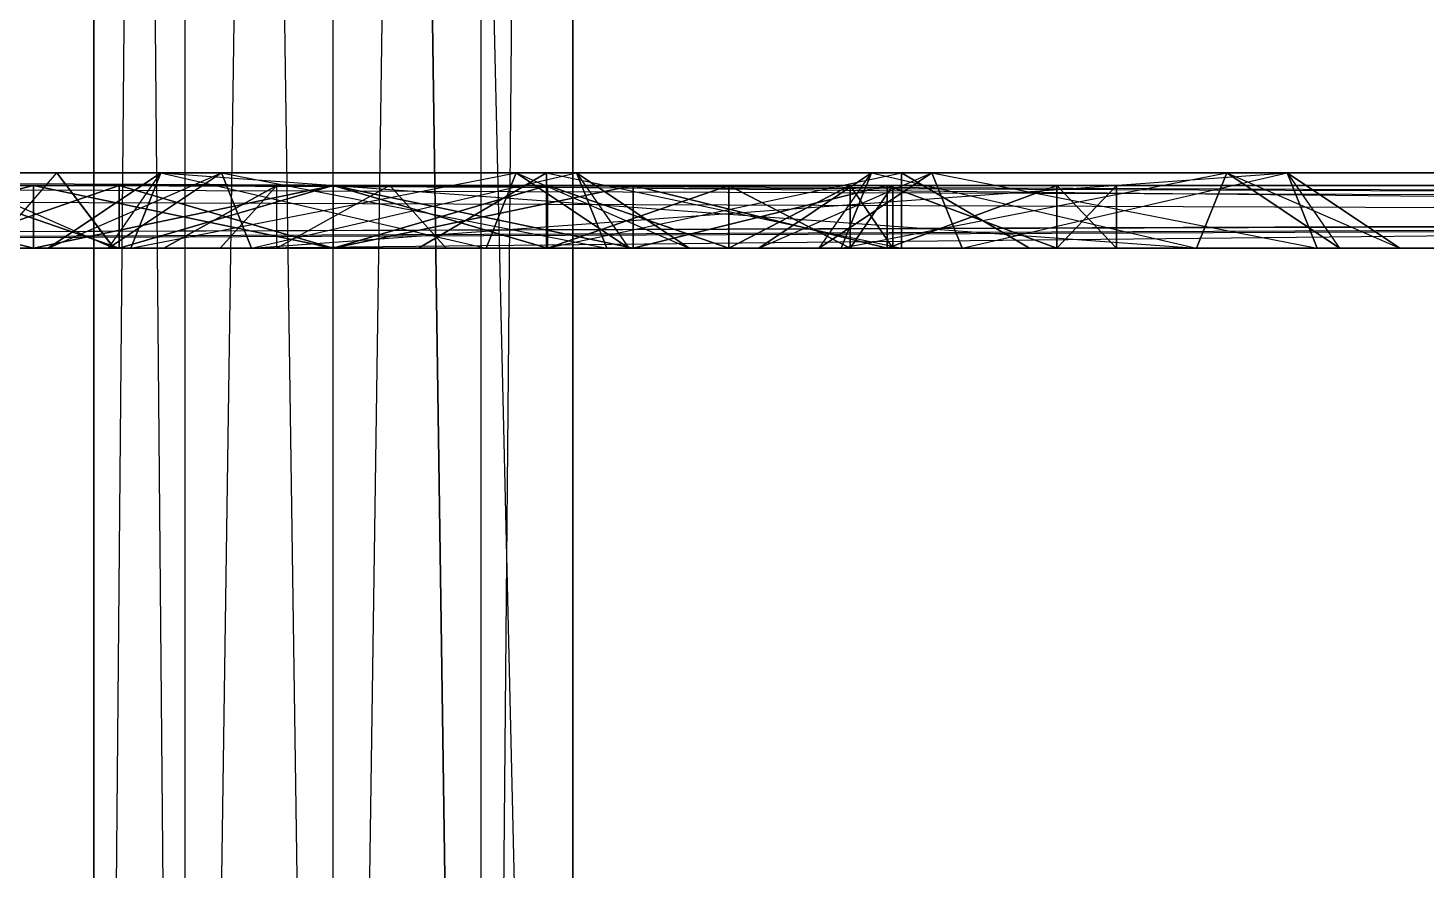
# Model space of a CAD drawing. Extents: x -14.5 to 19.3, y -2 to 15.6.
# Drawn here: x -8.371 to -7.26, y 0.006 to 0.675 of the extents above; entities that cross this region are included whole.
import ezdxf

# ---------------------------------------------------------------- set-up
doc = ezdxf.new("R2010")
doc.units = 0
doc.layers.add('UB3D', color=1, linetype='CONTINUOUS')

msp = doc.modelspace()

# ---------------------------------------------------------------- linework, layer by layer
at = {"layer": 'UB3D', "color": 254}
for points in [[(-8.2456, -2, 6.2578), (-8.2456, 6.15, 6.2578), (-8.3182, -2, 6.1578)], [(-8.2456, 6.15, 6.2578), (-8.3182, -2, 6.1578), (-8.3182, 6.15, 6.1578)], [(-8.3182, -2, 6.1578), (-8.3182, 6.15, 6.1578), (-8.3182, -2, 6.0342)], [(-8.3182, 6.15, 6.1578), (-8.3182, -2, 6.0342), (-8.3182, 6.15, 6.0342)], [(-8.3182, -2, 6.0342), (-8.3182, 6.15, 6.0342), (-8.2456, -2, 5.9342)], [(-8.3182, 6.15, 6.0342), (-8.2456, -2, 5.9342), (-8.2456, 6.15, 5.9342)], [(-8.128, -2, 6.296), (-8.128, 6.15, 6.296), (-8.2456, -2, 6.2578)], [(-8.128, 6.15, 6.296), (-8.2456, -2, 6.2578), (-8.2456, 6.15, 6.2578)], [(-8.2456, -2, 5.9342), (-8.2456, 6.15, 5.9342), (-8.128, -2, 5.896)], [(-8.2456, 6.15, 5.9342), (-8.128, -2, 5.896), (-8.128, 6.15, 5.896)], [(-8.128, -2, 5.896), (-8.128, 6.15, 5.896), (-8.0104, -2, 5.9342)], [(-8.128, 6.15, 5.896), (-8.0104, -2, 5.9342), (-8.128, 6.15, 5.9342)], [(-8.0104, -2, 5.9342), (-8.128, 6.15, 5.9342), (-7.9378, -2, 6.0342)], [(-8.128, 6.15, 5.9342), (-7.9378, -2, 6.0342), (-7.9378, 6.15, 6.0342)], [(-8.0104, -2, 6.2578), (-8.0104, 6.15, 6.2578), (-8.128, -2, 6.296)], [(-8.0104, 6.15, 6.2578), (-8.128, -2, 6.296), (-8.128, 6.15, 6.296)], [(-7.9378, -2, 6.1578), (-7.9378, 6.15, 6.1578), (-8.0104, -2, 6.2578)], [(-7.9378, 6.15, 6.1578), (-8.0104, -2, 6.2578), (-8.0104, 6.15, 6.2578)], [(-7.9378, -2, 6.0342), (-7.9378, 6.15, 6.0342), (-7.9378, -2, 6.1578)], [(-7.9378, 6.15, 6.0342), (-7.9378, -2, 6.1578), (-7.9378, 6.15, 6.1578)]]:
    msp.add_3dface(points, dxfattribs=at)
at = {"layer": 'UB3D', "color": 2}
for points in [[(-12.573002, 0.56, 1.4732), (-12.573002, 0.5, 1.4224), (6.053666, 0.56, 1.4732)], [(-12.573002, 0.5, 1.4224), (6.053666, 0.56, 1.4732), (6.053666, 0.5, 1.4224)], [(-12.573002, 0.5, 1.6256), (-12.573002, 0.56, 1.5748), (6.053666, 0.5, 1.6256)], [(-12.573002, 0.56, 1.5748), (6.053666, 0.5, 1.6256), (6.053666, 0.56, 1.5748)], [(-12.573002, 0.56, 1.4732), (-12.573002, 0.56, 1.5748), (6.053666, 0.56, 1.4732)], [(-12.573002, 0.56, 1.5748), (6.053666, 0.56, 1.4732), (6.053666, 0.56, 1.5748)], [(-12.573002, 0.56, -13.7668), (-12.573002, 0.5, -13.8176), (6.053664, 0.56, -13.7668)], [(-12.573002, 0.5, -13.8176), (6.053664, 0.56, -13.7668), (6.053664, 0.5, -13.8176)], [(-12.573002, 0.5, -13.6144), (-12.573002, 0.56, -13.6652), (6.053664, 0.5, -13.6144)], [(-12.573002, 0.56, -13.6652), (6.053664, 0.5, -13.6144), (6.053664, 0.56, -13.6652)], [(-12.573002, 0.56, -13.7668), (-12.573002, 0.56, -13.6652), (6.053664, 0.56, -13.7668)], [(-12.573002, 0.56, -13.6652), (6.053664, 0.56, -13.7668), (6.053664, 0.56, -13.6652)], [(-10.879668, 0.56, -1.0668), (-10.879668, 0.5, -1.1176), (4.360332, 0.56, -1.0668)], [(-10.879668, 0.5, -1.1176), (4.360332, 0.56, -1.0668), (4.360332, 0.5, -1.1176)], [(-10.879668, 0.5, -0.9144), (-10.879668, 0.56, -0.9652), (4.360332, 0.5, -0.9144)], [(-10.879668, 0.56, -0.9652), (4.360332, 0.5, -0.9144), (4.360332, 0.56, -0.9652)], [(-10.879668, 0.56, -1.0668), (-10.879668, 0.56, -0.9652), (4.360332, 0.56, -1.0668)], [(-10.879668, 0.56, -0.9652), (4.360332, 0.56, -1.0668), (4.360332, 0.56, -0.9652)], [(-10.879668, 0.56, -11.2268), (-10.879668, 0.5, -11.2776), (4.360332, 0.56, -11.2268)], [(-10.879668, 0.5, -11.2776), (4.360332, 0.56, -11.2268), (4.360332, 0.5, -11.2776)], [(-10.879668, 0.5, -11.0744), (-10.879668, 0.56, -11.1252), (4.360332, 0.5, -11.0744)], [(-10.879668, 0.56, -11.1252), (4.360332, 0.5, -11.0744), (4.360332, 0.56, -11.1252)], [(-10.879668, 0.56, -11.2268), (-10.879668, 0.56, -11.1252), (4.360332, 0.56, -11.2268)], [(-10.879668, 0.56, -11.1252), (4.360332, 0.56, -11.2268), (4.360332, 0.56, -11.1252)], [(-10.456336, 0.56, -1.490133), (-10.456336, 0.5, -1.540933), (3.936998, 0.56, -1.490133)], [(-10.456336, 0.5, -1.540933), (3.936998, 0.56, -1.490133), (3.936998, 0.5, -1.540933)], [(-10.456336, 0.5, -1.337733), (-10.456336, 0.56, -1.388533), (3.936998, 0.5, -1.337733)], [(-10.456336, 0.56, -1.388533), (3.936998, 0.5, -1.337733), (3.936998, 0.56, -1.388533)], [(-10.456336, 0.56, -1.490133), (-10.456336, 0.56, -1.388533), (3.936998, 0.56, -1.490133)], [(-10.456336, 0.56, -1.388533), (3.936998, 0.56, -1.490133), (3.936998, 0.56, -1.388533)], [(-10.456336, 0.56, -10.803467), (-10.456336, 0.5, -10.854267), (3.936998, 0.56, -10.803467)], [(-10.456336, 0.5, -10.854267), (3.936998, 0.56, -10.803467), (3.936998, 0.5, -10.854267)], [(-10.456336, 0.5, -10.651067), (-10.456336, 0.56, -10.701867), (3.936998, 0.5, -10.651067)], [(-10.456336, 0.56, -10.701867), (3.936998, 0.5, -10.651067), (3.936998, 0.56, -10.701867)], [(-10.456336, 0.56, -10.803467), (-10.456336, 0.56, -10.701867), (3.936998, 0.56, -10.803467)], [(-10.456336, 0.56, -10.701867), (3.936998, 0.56, -10.803467), (3.936998, 0.56, -10.701867)], [(-8.444991, 0.56, 4.831757), (-8.536017, 0.56, 4.876883), (-8.347487, 0.56, 5.028437)], [(-8.536017, 0.56, 4.876883), (-8.347487, 0.56, 5.028437), (-8.438513, 0.56, 5.073563)], [(-8.444991, 0.56, 4.831757), (-8.399477, 0.5, 4.809194), (-8.347487, 0.56, 5.028437)], [(-8.347487, 0.56, 5.028437), (-8.438513, 0.56, 5.073563), (-8.302361, 0.5, 5.119464)], [(-8.438513, 0.56, 5.073563), (-8.302361, 0.5, 5.119464), (-8.393387, 0.5, 5.16459)], [(-8.399477, 0.5, 4.809194), (-8.347487, 0.56, 5.028437), (-8.301973, 0.5, 5.005874)], [(-8.354435, 0.5, 2.001588), (-8.288866, 0.5, 2.094344), (-8.264877, 0.56, 2.049565)], [(-8.306459, 0.5, 1.91203), (-8.354435, 0.5, 2.001588), (-8.216901, 0.56, 1.960007)], [(-8.354435, 0.5, 2.001588), (-8.216901, 0.56, 1.960007), (-8.264877, 0.56, 2.049565)], [(-8.354434, 0.5, 2.455158), (-8.288866, 0.5, 2.547914), (-8.264877, 0.56, 2.503135)], [(-8.306458, 0.5, 2.365602), (-8.354434, 0.5, 2.455158), (-8.216901, 0.56, 2.413579)], [(-8.354434, 0.5, 2.455158), (-8.216901, 0.56, 2.413579), (-8.264877, 0.56, 2.503135)], [(-8.354434, 0.5, 2.007985), (-8.264877, 0.56, 1.960008), (-8.288866, 0.5, 1.915229)], [(-8.354434, 0.5, 2.007985), (-8.306458, 0.5, 2.097541), (-8.264877, 0.56, 1.960008)], [(-8.347487, 0.56, 5.028437), (-8.301973, 0.5, 5.005874), (-8.302361, 0.5, 5.119464)], [(-8.306459, 0.5, 1.91203), (-8.216901, 0.56, 1.960007), (-8.192912, 0.5, 1.915228)], [(-8.306458, 0.5, 2.365602), (-8.216901, 0.56, 2.413579), (-8.192912, 0.5, 2.3688)], [(-8.306458, 0.5, 2.097541), (-8.192912, 0.5, 2.094343), (-8.216901, 0.56, 2.049564)], [(-8.306458, 0.5, 2.097541), (-8.264877, 0.56, 1.960008), (-8.216901, 0.56, 2.049564)], [(-8.288866, 0.5, 2.547914), (-8.264877, 0.56, 2.503135), (-8.006644, 0.5, 2.699105)], [(-8.288866, 0.5, 2.094344), (-8.264877, 0.56, 2.049565), (-7.4422, 0.5, 2.547915)], [(-8.264877, 0.56, 1.960008), (-8.288866, 0.5, 1.915229), (-7.982655, 0.56, 1.808818)], [(-8.288866, 0.5, 1.915229), (-7.982655, 0.56, 1.808818), (-8.006644, 0.5, 1.764039)], [(-8.264877, 0.56, 2.503135), (-8.006644, 0.5, 2.699105), (-7.982655, 0.56, 2.654326)], [(-8.216901, 0.56, 2.413579), (-8.264877, 0.56, 2.503135), (-7.934679, 0.56, 2.56477)], [(-8.264877, 0.56, 2.503135), (-7.934679, 0.56, 2.56477), (-7.982655, 0.56, 2.654326)], [(-8.264877, 0.56, 2.049565), (-7.4422, 0.5, 2.547915), (-7.418211, 0.56, 2.503136)], [(-8.216901, 0.56, 1.960007), (-8.264877, 0.56, 2.049565), (-7.370235, 0.56, 2.413578)], [(-8.264877, 0.56, 2.049565), (-7.370235, 0.56, 2.413578), (-7.418211, 0.56, 2.503136)], [(-8.264877, 0.56, 1.960008), (-8.216901, 0.56, 2.049564), (-7.982655, 0.56, 1.808818)], [(-8.216901, 0.56, 2.413579), (-8.192912, 0.5, 2.3688), (-7.934679, 0.56, 2.56477)], [(-8.216901, 0.56, 1.960007), (-8.192912, 0.5, 1.915228), (-7.370235, 0.56, 2.413578)], [(-8.192912, 0.5, 2.094343), (-8.216901, 0.56, 2.049564), (-7.91069, 0.5, 1.943153)], [(-8.216901, 0.56, 2.049564), (-7.91069, 0.5, 1.943153), (-7.934679, 0.56, 1.898374)], [(-8.216901, 0.56, 2.049564), (-7.982655, 0.56, 1.808818), (-7.934679, 0.56, 1.898374)], [(-8.192912, 0.5, 2.3688), (-7.934679, 0.56, 2.56477), (-7.91069, 0.5, 2.519991)], [(-8.192912, 0.5, 1.915228), (-7.370235, 0.56, 2.413578), (-7.346246, 0.5, 2.368799)], [(-8.060267, 0.5, 2.558748), (-7.958667, 0.56, 2.558748), (-7.958667, 0.5, 2.507948)], [(-8.060267, 0.5, 2.660348), (-7.958667, 0.5, 2.711148), (-7.958667, 0.56, 2.660348)], [(-8.060267, 0.5, 2.558748), (-8.060267, 0.5, 2.660348), (-7.958667, 0.56, 2.558748)], [(-8.060267, 0.5, 2.660348), (-7.958667, 0.56, 2.558748), (-7.958667, 0.56, 2.660348)], [(-8.060267, 0.5, 1.802796), (-7.958667, 0.56, 1.802796), (-7.958667, 0.5, 1.751996)], [(-8.060267, 0.5, 1.904396), (-7.958667, 0.5, 1.955196), (-7.958667, 0.56, 1.904396)], [(-8.060267, 0.5, 1.802796), (-8.060267, 0.5, 1.904396), (-7.958667, 0.56, 1.802796)], [(-8.060267, 0.5, 1.904396), (-7.958667, 0.56, 1.802796), (-7.958667, 0.56, 1.904396)], [(-8.006644, 0.5, 2.699105), (-7.982655, 0.56, 2.654326), (-7.893098, 0.5, 2.702303)], [(-7.982655, 0.56, 1.808818), (-8.006644, 0.5, 1.764039), (-7.893098, 0.5, 1.760841)], [(-7.934679, 0.56, 2.56477), (-7.982655, 0.56, 2.654326), (-7.845122, 0.5, 2.612747)], [(-7.982655, 0.56, 2.654326), (-7.845122, 0.5, 2.612747), (-7.893098, 0.5, 2.702303)], [(-7.982655, 0.56, 1.808818), (-7.934679, 0.56, 1.898374), (-7.893098, 0.5, 1.760841)], [(-7.958667, 0.56, 2.558748), (-7.958667, 0.5, 2.507948), (-7.676445, 0.56, 2.558748)], [(-7.958667, 0.5, 2.507948), (-7.676445, 0.56, 2.558748), (-7.676445, 0.5, 2.507948)], [(-7.958667, 0.5, 2.711148), (-7.958667, 0.56, 2.660348), (-7.676445, 0.5, 2.711148)], [(-7.958667, 0.56, 2.660348), (-7.676445, 0.5, 2.711148), (-7.676445, 0.56, 2.660348)], [(-7.958667, 0.56, 2.558748), (-7.958667, 0.56, 2.660348), (-7.676445, 0.56, 2.558748)], [(-7.958667, 0.56, 2.660348), (-7.676445, 0.56, 2.558748), (-7.676445, 0.56, 2.660348)], [(-7.958667, 0.56, 1.802796), (-7.958667, 0.5, 1.751996), (-7.676445, 0.56, 1.802796)], [(-7.958667, 0.5, 1.751996), (-7.676445, 0.56, 1.802796), (-7.676445, 0.5, 1.751996)], [(-7.958667, 0.5, 1.955196), (-7.958667, 0.56, 1.904396), (-7.676445, 0.5, 1.955196)], [(-7.958667, 0.56, 1.904396), (-7.676445, 0.5, 1.955196), (-7.676445, 0.56, 1.904396)], [(-7.958667, 0.56, 1.802796), (-7.958667, 0.56, 1.904396), (-7.676445, 0.56, 1.802796)], [(-7.958667, 0.56, 1.904396), (-7.676445, 0.56, 1.802796), (-7.676445, 0.56, 1.904396)], [(-7.934679, 0.56, 2.56477), (-7.91069, 0.5, 2.519991), (-7.845122, 0.5, 2.612747)], [(-7.91069, 0.5, 1.943153), (-7.934679, 0.56, 1.898374), (-7.845122, 0.5, 1.850397)], [(-7.934679, 0.56, 1.898374), (-7.893098, 0.5, 1.760841), (-7.845122, 0.5, 1.850397)], [(-7.78999, 0.5, 2.612747), (-7.700433, 0.56, 2.56477), (-7.724422, 0.5, 2.519991)], [(-7.78999, 0.5, 2.612747), (-7.742014, 0.5, 2.702303), (-7.700433, 0.56, 2.56477)], [(-7.78999, 0.5, 1.850397), (-7.724422, 0.5, 1.943153), (-7.700433, 0.56, 1.898374)], [(-7.742014, 0.5, 1.760841), (-7.78999, 0.5, 1.850397), (-7.652457, 0.56, 1.808818)], [(-7.78999, 0.5, 1.850397), (-7.652457, 0.56, 1.808818), (-7.700433, 0.56, 1.898374)], [(-7.742014, 0.5, 2.702303), (-7.628468, 0.5, 2.699105), (-7.652457, 0.56, 2.654326)], [(-7.742014, 0.5, 2.702303), (-7.700433, 0.56, 2.56477), (-7.652457, 0.56, 2.654326)], [(-7.742014, 0.5, 1.760841), (-7.652457, 0.56, 1.808818), (-7.628468, 0.5, 1.764039)], [(-7.700433, 0.56, 2.56477), (-7.724422, 0.5, 2.519991), (-7.418211, 0.56, 2.413579)], [(-7.724422, 0.5, 2.519991), (-7.418211, 0.56, 2.413579), (-7.4422, 0.5, 2.3688)], [(-7.724422, 0.5, 1.943153), (-7.700433, 0.56, 1.898374), (-7.4422, 0.5, 2.094343)], [(-7.700433, 0.56, 2.56477), (-7.652457, 0.56, 2.654326), (-7.418211, 0.56, 2.413579)], [(-7.700433, 0.56, 1.898374), (-7.4422, 0.5, 2.094343), (-7.418211, 0.56, 2.049564)], [(-7.652457, 0.56, 1.808818), (-7.700433, 0.56, 1.898374), (-7.370235, 0.56, 1.960008)], [(-7.700433, 0.56, 1.898374), (-7.370235, 0.56, 1.960008), (-7.418211, 0.56, 2.049564)], [(-7.676445, 0.56, 2.558748), (-7.676445, 0.5, 2.507948), (-7.574845, 0.5, 2.558748)], [(-7.676445, 0.5, 2.711148), (-7.676445, 0.56, 2.660348), (-7.574845, 0.5, 2.660348)], [(-7.676445, 0.56, 2.558748), (-7.676445, 0.56, 2.660348), (-7.574845, 0.5, 2.558748)], [(-7.676445, 0.56, 2.660348), (-7.574845, 0.5, 2.558748), (-7.574845, 0.5, 2.660348)], [(-7.676445, 0.56, 1.802796), (-7.676445, 0.5, 1.751996), (-7.574845, 0.5, 1.802796)], [(-7.676445, 0.5, 1.955196), (-7.676445, 0.56, 1.904396), (-7.574845, 0.5, 1.904396)], [(-7.676445, 0.56, 1.802796), (-7.676445, 0.56, 1.904396), (-7.574845, 0.5, 1.802796)], [(-7.676445, 0.56, 1.904396), (-7.574845, 0.5, 1.802796), (-7.574845, 0.5, 1.904396)], [(-7.628468, 0.5, 2.699105), (-7.652457, 0.56, 2.654326), (-7.346246, 0.5, 2.547914)], [(-7.652457, 0.56, 2.654326), (-7.346246, 0.5, 2.547914), (-7.370235, 0.56, 2.503135)], [(-7.652457, 0.56, 2.654326), (-7.418211, 0.56, 2.413579), (-7.370235, 0.56, 2.503135)], [(-7.652457, 0.56, 1.808818), (-7.628468, 0.5, 1.764039), (-7.370235, 0.56, 1.960008)], [(-7.628468, 0.5, 1.764039), (-7.370235, 0.56, 1.960008), (-7.346246, 0.5, 1.915229)], [(-7.418211, 0.56, 2.413579), (-7.4422, 0.5, 2.3688), (-7.328654, 0.5, 2.365602)], [(-7.4422, 0.5, 2.547915), (-7.418211, 0.56, 2.503136), (-7.328653, 0.5, 2.551113)], [(-7.4422, 0.5, 2.094343), (-7.418211, 0.56, 2.049564), (-7.328654, 0.5, 2.097541)], [(-7.418211, 0.56, 2.413579), (-7.370235, 0.56, 2.503135), (-7.328654, 0.5, 2.365602)], [(-7.370235, 0.56, 2.413578), (-7.418211, 0.56, 2.503136), (-7.280677, 0.5, 2.461555)], [(-7.418211, 0.56, 2.503136), (-7.280677, 0.5, 2.461555), (-7.328653, 0.5, 2.551113)], [(-7.370235, 0.56, 1.960008), (-7.418211, 0.56, 2.049564), (-7.280678, 0.5, 2.007985)], [(-7.418211, 0.56, 2.049564), (-7.280678, 0.5, 2.007985), (-7.328654, 0.5, 2.097541)], [(-7.346246, 0.5, 2.547914), (-7.370235, 0.56, 2.503135), (-7.280678, 0.5, 2.455158)], [(-7.370235, 0.56, 2.503135), (-7.328654, 0.5, 2.365602), (-7.280678, 0.5, 2.455158)], [(-7.370235, 0.56, 2.413578), (-7.346246, 0.5, 2.368799), (-7.280677, 0.5, 2.461555)], [(-7.370235, 0.56, 1.960008), (-7.346246, 0.5, 1.915229), (-7.280678, 0.5, 2.007985)]]:
    msp.add_3dface(points, dxfattribs=at)
at = {"layer": 'UB3D', "color": 253}
for points in [[(-11.938001, 0.55, 7.3025), (-11.938001, 0.5, 7.239), (1.397, 0.55, 7.3025)], [(-11.938001, 0.5, 7.239), (1.397, 0.55, 7.3025), (1.397, 0.5, 7.239)], [(-11.938001, 0.5, 7.493), (-11.938001, 0.55, 7.4295), (1.397, 0.5, 7.493)], [(-11.938001, 0.55, 7.4295), (1.397, 0.5, 7.493), (1.397, 0.55, 7.4295)], [(-11.938001, 0.55, 7.3025), (-11.938001, 0.55, 7.4295), (1.397, 0.55, 7.3025)], [(-11.938001, 0.55, 7.4295), (1.397, 0.55, 7.3025), (1.397, 0.55, 7.4295)], [(-8.609044, 0.55, 5.701217), (-8.337536, 0.55, 5.703986), (-8.645424, 0.55, 5.750269)], [(-8.337536, 0.55, 5.703986), (-8.645424, 0.55, 5.750269), (-8.374951, 0.55, 5.726412)], [(-8.374951, 0.55, 6.465588), (-8.337536, 0.55, 6.488014), (-8.609044, 0.55, 6.490783)], [(-8.337536, 0.55, 6.488014), (-8.609044, 0.55, 6.490783), (-8.298103, 0.55, 6.506664)], [(-8.609044, 0.55, 6.490783), (-8.298103, 0.55, 6.506664), (-8.568033, 0.55, 6.536033)], [(-8.257032, 0.55, 5.67064), (-8.298103, 0.55, 5.685336), (-8.609044, 0.55, 5.701217)], [(-8.298103, 0.55, 5.685336), (-8.609044, 0.55, 5.701217), (-8.337536, 0.55, 5.703986)], [(-8.568033, 0.55, 5.655967), (-8.214718, 0.55, 5.660041), (-8.609044, 0.55, 5.701217)], [(-8.214718, 0.55, 5.660041), (-8.609044, 0.55, 5.701217), (-8.257032, 0.55, 5.67064)], [(-8.257032, 0.55, 6.52136), (-8.214718, 0.55, 6.531959), (-8.568033, 0.55, 6.536033)], [(-8.214718, 0.55, 6.531959), (-8.568033, 0.55, 6.536033), (-8.171569, 0.55, 6.53836)], [(-8.568033, 0.55, 6.536033), (-8.171569, 0.55, 6.53836), (-8.522783, 0.55, 6.577044)], [(-8.298103, 0.55, 6.506664), (-8.568033, 0.55, 6.536033), (-8.257032, 0.55, 6.52136)], [(-8.128, 0.55, 5.6515), (-8.171569, 0.55, 5.65364), (-8.568033, 0.55, 5.655967)], [(-8.171569, 0.55, 5.65364), (-8.568033, 0.55, 5.655967), (-8.214718, 0.55, 5.660041)], [(-8.522783, 0.55, 5.614956), (-8.128, 0.55, 5.6515), (-8.568033, 0.55, 5.655967)], [(-8.366143, 0.5, 6.67093), (-8.568032, 0.5, 6.536032), (-8.366143, 0.55, 6.67093)], [(-8.568032, 0.5, 6.536032), (-8.366143, 0.55, 6.67093), (-8.568032, 0.55, 6.536032)], [(-8.366143, 0.55, 6.67093), (-8.568032, 0.55, 6.536032), (-8.366143, 0.5, 6.67093)], [(-8.568032, 0.55, 6.536032), (-8.366143, 0.5, 6.67093), (-8.568032, 0.5, 6.536032)], [(-8.568032, 0.5, 5.655967), (-8.366143, 0.5, 5.521069), (-8.568032, 0.55, 5.655967)], [(-8.366143, 0.5, 5.521069), (-8.568032, 0.55, 5.655967), (-8.366143, 0.55, 5.521069)], [(-8.568032, 0.55, 5.655967), (-8.366143, 0.55, 5.521069), (-8.568032, 0.5, 5.655967)], [(-8.366143, 0.55, 5.521069), (-8.568032, 0.5, 5.655967), (-8.366143, 0.5, 5.521069)], [(-8.473731, 0.55, 6.613424), (-7.782269, 0.55, 6.613424), (-8.522783, 0.55, 6.577044)], [(-7.782269, 0.55, 6.613424), (-8.522783, 0.55, 6.577044), (-7.733217, 0.55, 6.577044)], [(-8.522783, 0.55, 6.577044), (-7.733217, 0.55, 6.577044), (-8.128, 0.55, 6.5405)], [(-8.171569, 0.55, 6.53836), (-8.522783, 0.55, 6.577044), (-8.128, 0.55, 6.5405)], [(-8.522783, 0.55, 5.614956), (-8.473731, 0.55, 5.578576), (-7.733217, 0.55, 5.614956)], [(-8.522783, 0.55, 5.614956), (-7.733217, 0.55, 5.614956), (-7.687967, 0.55, 5.655967)], [(-8.522783, 0.55, 5.614956), (-7.687967, 0.55, 5.655967), (-8.128, 0.55, 5.6515)], [(-8.42135, 0.55, 6.64482), (-7.83465, 0.55, 6.64482), (-8.473731, 0.55, 6.613424)], [(-7.83465, 0.55, 6.64482), (-8.473731, 0.55, 6.613424), (-7.782269, 0.55, 6.613424)], [(-8.42135, 0.55, 5.54718), (-7.782269, 0.55, 5.578576), (-8.473731, 0.55, 5.578576)], [(-7.782269, 0.55, 5.578576), (-8.473731, 0.55, 5.578576), (-7.733217, 0.55, 5.614956)], [(-8.298102, 0.5, 6.506664), (-8.442308, 0.5, 6.410308), (-8.298102, 0.55, 6.506664)], [(-8.442308, 0.5, 6.410308), (-8.298102, 0.55, 6.506664), (-8.442308, 0.55, 6.410308)], [(-8.298102, 0.55, 6.506664), (-8.442308, 0.55, 6.410308), (-8.298102, 0.5, 6.506664)], [(-8.442308, 0.55, 6.410308), (-8.298102, 0.5, 6.506664), (-8.442308, 0.5, 6.410308)], [(-8.442308, 0.5, 5.781691), (-8.298102, 0.5, 5.685335), (-8.442308, 0.55, 5.781691)], [(-8.298102, 0.5, 5.685335), (-8.442308, 0.55, 5.781691), (-8.298102, 0.55, 5.685335)], [(-8.442308, 0.55, 5.781691), (-8.298102, 0.55, 5.685335), (-8.442308, 0.5, 5.781691)], [(-8.298102, 0.55, 5.685335), (-8.442308, 0.5, 5.781691), (-8.298102, 0.5, 5.685335)], [(-8.366144, 0.55, 6.67093), (-7.889856, 0.55, 6.67093), (-8.42135, 0.55, 6.64482)], [(-7.889856, 0.55, 6.67093), (-8.42135, 0.55, 6.64482), (-7.83465, 0.55, 6.64482)], [(-8.366144, 0.55, 5.52107), (-7.83465, 0.55, 5.54718), (-8.42135, 0.55, 5.54718)], [(-7.83465, 0.55, 5.54718), (-8.42135, 0.55, 5.54718), (-7.782269, 0.55, 5.578576)], [(-8.308644, 0.55, 6.691504), (-7.947356, 0.55, 6.691504), (-8.366144, 0.55, 6.67093)], [(-7.947356, 0.55, 6.691504), (-8.366144, 0.55, 6.67093), (-7.889856, 0.55, 6.67093)], [(-8.308644, 0.55, 5.500496), (-7.889856, 0.55, 5.52107), (-8.366144, 0.55, 5.52107)], [(-7.889856, 0.55, 5.52107), (-8.366144, 0.55, 5.52107), (-7.83465, 0.55, 5.54718)], [(-8.128, 0.5, 6.7183), (-8.366143, 0.5, 6.67093), (-8.128, 0.55, 6.7183)], [(-8.366143, 0.5, 6.67093), (-8.128, 0.55, 6.7183), (-8.366143, 0.55, 6.67093)], [(-8.128, 0.55, 6.7183), (-8.366143, 0.55, 6.67093), (-8.128, 0.5, 6.7183)], [(-8.366143, 0.55, 6.67093), (-8.128, 0.5, 6.7183), (-8.366143, 0.5, 6.67093)], [(-8.366143, 0.5, 5.521069), (-8.128, 0.5, 5.4737), (-8.366143, 0.55, 5.521069)], [(-8.128, 0.5, 5.4737), (-8.366143, 0.55, 5.521069), (-8.128, 0.55, 5.4737)], [(-8.366143, 0.55, 5.521069), (-8.128, 0.55, 5.4737), (-8.366143, 0.5, 5.521069)], [(-8.128, 0.55, 5.4737), (-8.366143, 0.5, 5.521069), (-8.128, 0.5, 5.4737)], [(-8.249405, 0.55, 6.706343), (-8.006595, 0.55, 6.706343), (-8.308644, 0.55, 6.691504)], [(-8.006595, 0.55, 6.706343), (-8.308644, 0.55, 6.691504), (-7.947356, 0.55, 6.691504)], [(-8.249405, 0.55, 5.485657), (-7.947356, 0.55, 5.500496), (-8.308644, 0.55, 5.500496)], [(-7.947356, 0.55, 5.500496), (-8.308644, 0.55, 5.500496), (-7.889856, 0.55, 5.52107)], [(-8.128, 0.5, 6.5405), (-8.298102, 0.5, 6.506664), (-8.128, 0.55, 6.5405)], [(-8.298102, 0.5, 6.506664), (-8.128, 0.55, 6.5405), (-8.298102, 0.55, 6.506664)], [(-8.128, 0.55, 6.5405), (-8.298102, 0.55, 6.506664), (-8.128, 0.5, 6.5405)], [(-8.298102, 0.55, 6.506664), (-8.128, 0.5, 6.5405), (-8.298102, 0.5, 6.506664)], [(-8.298102, 0.5, 5.685335), (-8.128, 0.5, 5.6515), (-8.298102, 0.55, 5.685335)], [(-8.128, 0.5, 5.6515), (-8.298102, 0.55, 5.685335), (-8.128, 0.55, 5.6515)], [(-8.298102, 0.55, 5.685335), (-8.128, 0.55, 5.6515), (-8.298102, 0.5, 5.685335)], [(-8.128, 0.55, 5.6515), (-8.298102, 0.5, 5.685335), (-8.128, 0.5, 5.6515)], [(-8.262703, 0.5, 6.140901), (-8.172901, 0.55, 6.051099), (-8.217802, 0.5, 6.006198)], [(-8.262703, 0.5, 6.140901), (-8.172901, 0.5, 6.230703), (-8.172901, 0.55, 6.051099)], [(-8.188996, 0.55, 6.715303), (-8.067004, 0.55, 6.715303), (-8.249405, 0.55, 6.706343)], [(-8.067004, 0.55, 6.715303), (-8.249405, 0.55, 6.706343), (-8.006595, 0.55, 6.706343)], [(-8.188996, 0.55, 5.476697), (-8.006595, 0.55, 5.485657), (-8.249405, 0.55, 5.485657)], [(-8.006595, 0.55, 5.485657), (-8.249405, 0.55, 5.485657), (-7.947356, 0.55, 5.500496)], [(-8.172901, 0.55, 6.051099), (-8.217802, 0.5, 6.006198), (-3.346901, 0.55, 1.225099)], [(-8.217802, 0.5, 6.006198), (-3.346901, 0.55, 1.225099), (-3.391802, 0.5, 1.180198)], [(-8.128, 0.55, 6.7183), (-8.188996, 0.55, 6.715303), (-8.067004, 0.55, 6.715303)], [(-8.128, 0.55, 5.4737), (-8.067004, 0.55, 5.476697), (-8.188996, 0.55, 5.476697)], [(-8.067004, 0.55, 5.476697), (-8.188996, 0.55, 5.476697), (-8.006595, 0.55, 5.485657)], [(-8.172901, 0.5, 6.230703), (-8.038198, 0.5, 6.185802), (-8.083099, 0.55, 6.140901)], [(-8.172901, 0.5, 6.230703), (-8.172901, 0.55, 6.051099), (-8.083099, 0.55, 6.140901)], [(-8.172901, 0.55, 6.051099), (-8.083099, 0.55, 6.140901), (-3.346901, 0.55, 1.225099)], [(-7.889856, 0.5, 6.67093), (-8.128, 0.5, 6.7183), (-7.889856, 0.55, 6.67093)], [(-8.128, 0.5, 6.7183), (-7.889856, 0.55, 6.67093), (-8.128, 0.55, 6.7183)], [(-7.889856, 0.55, 6.67093), (-8.128, 0.55, 6.7183), (-7.889856, 0.5, 6.67093)], [(-8.128, 0.55, 6.7183), (-7.889856, 0.5, 6.67093), (-8.128, 0.5, 6.7183)], [(-8.128, 0.5, 5.4737), (-7.889856, 0.5, 5.521069), (-8.128, 0.55, 5.4737)], [(-7.889856, 0.5, 5.521069), (-8.128, 0.55, 5.4737), (-7.889856, 0.55, 5.521069)], [(-8.128, 0.55, 5.4737), (-7.889856, 0.55, 5.521069), (-8.128, 0.5, 5.4737)], [(-7.889856, 0.55, 5.521069), (-8.128, 0.5, 5.4737), (-7.889856, 0.5, 5.521069)], [(-7.957897, 0.5, 6.506664), (-8.128, 0.5, 6.5405), (-7.957897, 0.55, 6.506664)], [(-8.128, 0.5, 6.5405), (-7.957897, 0.55, 6.506664), (-8.128, 0.55, 6.5405)], [(-7.957897, 0.55, 6.506664), (-8.128, 0.55, 6.5405), (-7.957897, 0.5, 6.506664)], [(-8.128, 0.55, 6.5405), (-7.957897, 0.5, 6.506664), (-8.128, 0.5, 6.5405)], [(-8.128, 0.5, 5.6515), (-7.957897, 0.5, 5.685335), (-8.128, 0.55, 5.6515)], [(-7.957897, 0.5, 5.685335), (-8.128, 0.55, 5.6515), (-7.957897, 0.55, 5.685335)], [(-8.128, 0.55, 5.6515), (-7.957897, 0.55, 5.685335), (-8.128, 0.5, 5.6515)], [(-7.957897, 0.55, 5.685335), (-8.128, 0.5, 5.6515), (-7.957897, 0.5, 5.685335)], [(-7.733217, 0.55, 6.577044), (-8.128, 0.55, 6.5405), (-8.084431, 0.55, 6.53836)], [(-7.687967, 0.55, 5.655967), (-8.084431, 0.55, 5.65364), (-8.128, 0.55, 5.6515)], [(-7.687967, 0.55, 6.536033), (-7.733217, 0.55, 6.577044), (-8.084431, 0.55, 6.53836)], [(-7.687967, 0.55, 6.536033), (-8.084431, 0.55, 6.53836), (-8.041282, 0.55, 6.531959)], [(-8.041282, 0.55, 5.660041), (-7.687967, 0.55, 5.655967), (-8.084431, 0.55, 5.65364)], [(-8.038198, 0.5, 6.185802), (-8.083099, 0.55, 6.140901), (-3.212198, 0.5, 1.359802)], [(-8.083099, 0.55, 6.140901), (-3.212198, 0.5, 1.359802), (-3.257099, 0.55, 1.314901)], [(-8.083099, 0.55, 6.140901), (-3.346901, 0.55, 1.225099), (-3.257099, 0.55, 1.314901)], [(-7.687967, 0.55, 6.536033), (-8.041282, 0.55, 6.531959), (-7.998968, 0.55, 6.52136)], [(-7.998968, 0.55, 5.67064), (-7.646956, 0.55, 5.701217), (-8.041282, 0.55, 5.660041)], [(-7.646956, 0.55, 5.701217), (-8.041282, 0.55, 5.660041), (-7.687967, 0.55, 5.655967)], [(-7.687967, 0.55, 6.536033), (-7.998968, 0.55, 6.52136), (-7.957897, 0.55, 6.506664)], [(-7.957897, 0.55, 5.685336), (-7.998968, 0.55, 5.67064), (-7.646956, 0.55, 5.701217)], [(-7.813691, 0.5, 6.410308), (-7.957897, 0.5, 6.506664), (-7.813691, 0.55, 6.410308)], [(-7.957897, 0.5, 6.506664), (-7.813691, 0.55, 6.410308), (-7.957897, 0.55, 6.506664)], [(-7.813691, 0.55, 6.410308), (-7.957897, 0.55, 6.506664), (-7.813691, 0.5, 6.410308)], [(-7.957897, 0.55, 6.506664), (-7.813691, 0.5, 6.410308), (-7.957897, 0.5, 6.506664)], [(-7.957897, 0.5, 5.685335), (-7.813691, 0.5, 5.781691), (-7.957897, 0.55, 5.685335)], [(-7.813691, 0.5, 5.781691), (-7.957897, 0.55, 5.685335), (-7.813691, 0.55, 5.781691)], [(-7.957897, 0.55, 5.685335), (-7.813691, 0.55, 5.781691), (-7.957897, 0.5, 5.685335)], [(-7.813691, 0.55, 5.781691), (-7.957897, 0.5, 5.685335), (-7.813691, 0.5, 5.781691)], [(-7.687967, 0.55, 6.536033), (-7.957897, 0.55, 6.506664), (-7.646956, 0.55, 6.490783)], [(-7.957897, 0.55, 6.506664), (-7.918464, 0.55, 6.488014), (-7.646956, 0.55, 6.490783)], [(-7.918464, 0.55, 5.703986), (-7.957897, 0.55, 5.685336), (-7.646956, 0.55, 5.701217)], [(-7.918464, 0.55, 6.488014), (-7.646956, 0.55, 6.490783), (-7.881049, 0.55, 6.465588)], [(-7.918464, 0.55, 5.703986), (-7.646956, 0.55, 5.701217), (-7.610576, 0.55, 5.750269)], [(-7.918464, 0.55, 5.703986), (-7.610576, 0.55, 5.750269), (-7.881049, 0.55, 5.726412)], [(-7.687967, 0.5, 6.536032), (-7.889856, 0.5, 6.67093), (-7.687967, 0.55, 6.536032)], [(-7.889856, 0.5, 6.67093), (-7.687967, 0.55, 6.536032), (-7.889856, 0.55, 6.67093)], [(-7.687967, 0.55, 6.536032), (-7.889856, 0.55, 6.67093), (-7.687967, 0.5, 6.536032)], [(-7.889856, 0.55, 6.67093), (-7.687967, 0.5, 6.536032), (-7.889856, 0.5, 6.67093)], [(-7.889856, 0.5, 5.521069), (-7.687967, 0.5, 5.655967), (-7.889856, 0.55, 5.521069)], [(-7.687967, 0.5, 5.655967), (-7.889856, 0.55, 5.521069), (-7.687967, 0.55, 5.655967)], [(-7.889856, 0.55, 5.521069), (-7.687967, 0.55, 5.655967), (-7.889856, 0.5, 5.521069)], [(-7.687967, 0.55, 5.655967), (-7.889856, 0.5, 5.521069), (-7.687967, 0.5, 5.655967)], [(-7.646956, 0.55, 6.490783), (-7.881049, 0.55, 6.465588), (-7.610576, 0.55, 6.441731)], [(-7.881049, 0.55, 6.465588), (-7.610576, 0.55, 6.441731), (-7.846012, 0.55, 6.439603)], [(-7.846012, 0.55, 5.752397), (-7.881049, 0.55, 5.726412), (-7.610576, 0.55, 5.750269)], [(-7.610576, 0.55, 6.441731), (-7.846012, 0.55, 6.439603), (-7.813691, 0.55, 6.410309)], [(-7.846012, 0.55, 5.752397), (-7.610576, 0.55, 5.750269), (-7.57918, 0.55, 5.80265)], [(-7.846012, 0.55, 5.752397), (-7.57918, 0.55, 5.80265), (-7.813691, 0.55, 5.781691)], [(-7.717335, 0.5, 6.266102), (-7.813691, 0.5, 6.410308), (-7.717335, 0.55, 6.266102)], [(-7.813691, 0.5, 6.410308), (-7.717335, 0.55, 6.266102), (-7.813691, 0.55, 6.410308)], [(-7.717335, 0.55, 6.266102), (-7.813691, 0.55, 6.410308), (-7.717335, 0.5, 6.266102)], [(-7.813691, 0.55, 6.410308), (-7.717335, 0.5, 6.266102), (-7.813691, 0.5, 6.410308)], [(-7.813691, 0.5, 5.781691), (-7.717335, 0.5, 5.925897), (-7.813691, 0.55, 5.781691)], [(-7.717335, 0.5, 5.925897), (-7.813691, 0.55, 5.781691), (-7.717335, 0.55, 5.925897)], [(-7.813691, 0.55, 5.781691), (-7.717335, 0.55, 5.925897), (-7.813691, 0.5, 5.781691)], [(-7.717335, 0.55, 5.925897), (-7.813691, 0.5, 5.781691), (-7.717335, 0.5, 5.925897)], [(-7.57918, 0.55, 6.38935), (-7.610576, 0.55, 6.441731), (-7.813691, 0.55, 6.410309)], [(-7.57918, 0.55, 6.38935), (-7.813691, 0.55, 6.410309), (-7.784397, 0.55, 6.377988)], [(-7.784397, 0.55, 5.814012), (-7.813691, 0.55, 5.781691), (-7.57918, 0.55, 5.80265)], [(-7.57918, 0.55, 6.38935), (-7.784397, 0.55, 6.377988), (-7.758412, 0.55, 6.342951)], [(-7.784397, 0.55, 5.814012), (-7.57918, 0.55, 5.80265), (-7.55307, 0.55, 5.857856)], [(-7.784397, 0.55, 5.814012), (-7.55307, 0.55, 5.857856), (-7.758412, 0.55, 5.849049)], [(-7.57918, 0.55, 6.38935), (-7.758412, 0.55, 6.342951), (-7.55307, 0.55, 6.334144)], [(-7.735986, 0.55, 6.305536), (-7.55307, 0.55, 6.334144), (-7.758412, 0.55, 6.342951)], [(-7.758412, 0.55, 5.849049), (-7.55307, 0.55, 5.857856), (-7.735986, 0.55, 5.886464)], [(-7.735986, 0.55, 6.305536), (-7.717336, 0.55, 6.266103), (-7.532496, 0.55, 6.276644)], [(-7.735986, 0.55, 6.305536), (-7.532496, 0.55, 6.276644), (-7.55307, 0.55, 6.334144)], [(-7.55307, 0.55, 5.857856), (-7.735986, 0.55, 5.886464), (-7.532496, 0.55, 5.915356)], [(-7.735986, 0.55, 5.886464), (-7.532496, 0.55, 5.915356), (-7.717336, 0.55, 5.925897)], [(-7.70264, 0.55, 6.225032), (-7.532496, 0.55, 6.276644), (-7.717336, 0.55, 6.266103)], [(-7.532496, 0.55, 5.915356), (-7.717336, 0.55, 5.925897), (-7.517657, 0.55, 5.974595)], [(-7.717336, 0.55, 5.925897), (-7.517657, 0.55, 5.974595), (-7.70264, 0.55, 5.966968)], [(-7.717335, 0.5, 5.925897), (-7.6835, 0.5, 6.096), (-7.717335, 0.55, 5.925897)], [(-7.6835, 0.5, 6.096), (-7.717335, 0.55, 5.925897), (-7.6835, 0.55, 6.096)], [(-7.717335, 0.55, 5.925897), (-7.6835, 0.55, 6.096), (-7.717335, 0.5, 5.925897)], [(-7.6835, 0.55, 6.096), (-7.717335, 0.5, 5.925897), (-7.6835, 0.5, 6.096)], [(-7.6835, 0.5, 6.096), (-7.717335, 0.5, 6.266102), (-7.6835, 0.55, 6.096)], [(-7.717335, 0.5, 6.266102), (-7.6835, 0.55, 6.096), (-7.717335, 0.55, 6.266102)], [(-7.6835, 0.55, 6.096), (-7.717335, 0.55, 6.266102), (-7.6835, 0.5, 6.096)], [(-7.717335, 0.55, 6.266102), (-7.6835, 0.5, 6.096), (-7.717335, 0.5, 6.266102)], [(-7.692041, 0.55, 6.182718), (-7.517657, 0.55, 6.217405), (-7.70264, 0.55, 6.225032)], [(-7.517657, 0.55, 6.217405), (-7.70264, 0.55, 6.225032), (-7.532496, 0.55, 6.276644)], [(-7.70264, 0.55, 5.966968), (-7.517657, 0.55, 5.974595), (-7.692041, 0.55, 6.009282)], [(-7.68564, 0.55, 6.139569), (-7.508697, 0.55, 6.156996), (-7.692041, 0.55, 6.182718)], [(-7.508697, 0.55, 6.156996), (-7.692041, 0.55, 6.182718), (-7.517657, 0.55, 6.217405)], [(-7.517657, 0.55, 5.974595), (-7.692041, 0.55, 6.009282), (-7.508697, 0.55, 6.035004)], [(-7.692041, 0.55, 6.009282), (-7.508697, 0.55, 6.035004), (-7.68564, 0.55, 6.052431)], [(-7.553069, 0.5, 6.334143), (-7.687967, 0.5, 6.536032), (-7.553069, 0.55, 6.334143)], [(-7.687967, 0.5, 6.536032), (-7.553069, 0.55, 6.334143), (-7.687967, 0.55, 6.536032)], [(-7.553069, 0.55, 6.334143), (-7.687967, 0.55, 6.536032), (-7.553069, 0.5, 6.334143)], [(-7.687967, 0.55, 6.536032), (-7.553069, 0.5, 6.334143), (-7.687967, 0.5, 6.536032)], [(-7.687967, 0.5, 5.655967), (-7.553069, 0.5, 5.857856), (-7.687967, 0.55, 5.655967)], [(-7.553069, 0.5, 5.857856), (-7.687967, 0.55, 5.655967), (-7.553069, 0.55, 5.857856)], [(-7.687967, 0.55, 5.655967), (-7.553069, 0.55, 5.857856), (-7.687967, 0.5, 5.655967)], [(-7.553069, 0.55, 5.857856), (-7.687967, 0.5, 5.655967), (-7.553069, 0.5, 5.857856)], [(-7.508697, 0.55, 6.035004), (-7.68564, 0.55, 6.052431), (-7.5057, 0.55, 6.096)], [(-7.68564, 0.55, 6.052431), (-7.5057, 0.55, 6.096), (-7.6835, 0.55, 6.096)], [(-7.6835, 0.55, 6.096), (-7.508697, 0.55, 6.156996), (-7.68564, 0.55, 6.139569)], [(-7.5057, 0.55, 6.096), (-7.6835, 0.55, 6.096), (-7.508697, 0.55, 6.156996)], [(-7.553069, 0.5, 5.857856), (-7.5057, 0.5, 6.096), (-7.553069, 0.55, 5.857856)], [(-7.5057, 0.5, 6.096), (-7.553069, 0.55, 5.857856), (-7.5057, 0.55, 6.096)], [(-7.553069, 0.55, 5.857856), (-7.5057, 0.55, 6.096), (-7.553069, 0.5, 5.857856)], [(-7.5057, 0.55, 6.096), (-7.553069, 0.5, 5.857856), (-7.5057, 0.5, 6.096)], [(-7.5057, 0.5, 6.096), (-7.553069, 0.5, 6.334143), (-7.5057, 0.55, 6.096)], [(-7.553069, 0.5, 6.334143), (-7.5057, 0.55, 6.096), (-7.553069, 0.55, 6.334143)], [(-7.5057, 0.55, 6.096), (-7.553069, 0.55, 6.334143), (-7.5057, 0.5, 6.096)], [(-7.553069, 0.55, 6.334143), (-7.5057, 0.5, 6.096), (-7.553069, 0.5, 6.334143)]]:
    msp.add_3dface(points, dxfattribs=at)
at = {"layer": 'UB3D', "color": 94}
for points in [[(-14.478, 0.5, -14.986), (19.304, 0.5, -14.986), (19.304, -0.5, -14.986), (-14.478, -0.5, -14.986)], [(19.304, 0.5, 13.97097), (-14.478, 0.5, 13.97097), (-14.478, -0.5, 13.97097), (19.304, -0.5, 13.97097)], [(-14.478, 0.5, 13.97097), (-14.478, 0.5, -14.986), (19.304, 0.5, -14.986)], [(-14.478, 0.5, 13.97097), (19.304, 0.5, -14.986), (19.304, 0.5, 13.97097)], [(-14.478, 0.5, 13.97097), (19.304, 0.5, 13.97097), (-14.478, 0.5, 13.97097)]]:
    msp.add_3dface(points, dxfattribs=at)

doc.saveas('drawing.dxf')
